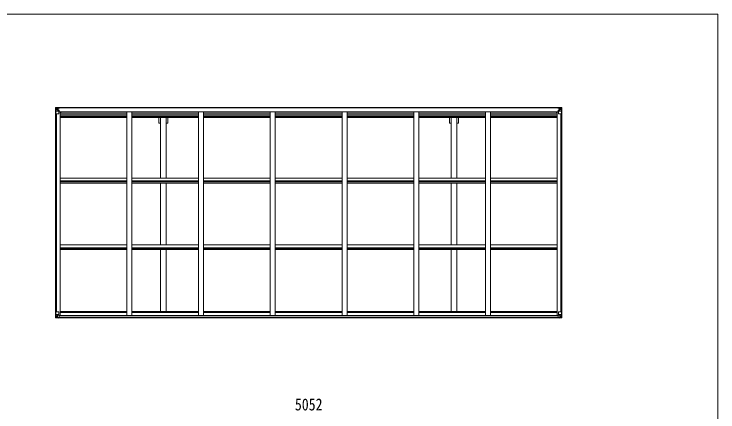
# Model space of a CAD drawing. Units: millimetres at full size; details may follow other scales. Extents: x -6988 to 7066, y -4877 to 4823.
# Drawn here: x -314 to 6712, y 853 to 4823 of the extents above; entities that cross this region are included whole.
import ezdxf
from ezdxf.enums import TextEntityAlignment as Align

# ---------------------------------------------------------------- set-up
doc = ezdxf.new("R2010")
doc.units = ezdxf.units.MM
doc.header["$LTSCALE"] = 25
for name, color, linetype, lineweight in [('0-1_本体', 4, 'Continuous', 9), ('0-2_部品', 7, 'Continuous', 9), ('0-A_寸法', 6, 'Continuous', 9), ('F-0_240', 7, 'Continuous', 9)]:
    doc.layers.add(name, color=color, linetype=linetype, lineweight=lineweight)
doc.styles.add('ＭＳ ゴシック', font='')
doc.styles.get('ＭＳ ゴシック').set_extended_font_data('MS Gothic')

msp = doc.modelspace()

# ---------------------------------------------------------------- linework, layer by layer
at = {"layer": '0-1_本体'}
for p, q in [((122.21, 3889.22), (5131.21, 3889.22)), ((122.22, 3887.16), (5131.21, 3887.16)), ((100.71, 1853.38), (100.71, 3828.46)), ((109.71, 1853.38), (109.71, 3828.46)), ((110.41, 1853.38), (110.41, 3828.46)), ((132.71, 3846.93), (145.71, 3846.93)), ((145.71, 1817.03), (145.71, 3846.93)), ((145.71, 3833.89), (811.71, 3833.89)), ((145.71, 3817.45), (811.71, 3817.45)), ((145.71, 3813.66), (811.71, 3813.66)), ((145.71, 3802.32), (811.71, 3802.32)), ((5100.21, 3848.96), (153.21, 3848.96)), ((153.21, 3848.96), (153.21, 3833.89)), ((811.71, 1817.03), (811.71, 3846.29)), ((861.71, 3846.29), (811.71, 3846.29)), ((861.71, 1817.03), (861.71, 3846.29)), ((861.71, 3833.89), (1527.71, 3833.89)), ((861.71, 3817.45), (1527.71, 3817.45)), ((861.71, 3813.66), (1527.71, 3813.66)), ((861.71, 3802.32), (1527.71, 3802.32)), ((1527.71, 1817.03), (1527.71, 3846.29)), ((1577.71, 3846.29), (1527.71, 3846.29)), ((1577.71, 1817.03), (1577.71, 3846.29)), ((1577.71, 3833.89), (2243.71, 3833.89)), ((1577.71, 3817.45), (2243.71, 3817.45)), ((1577.71, 3813.66), (2243.71, 3813.66)), ((1577.71, 3802.32), (2243.71, 3802.32)), ((2243.71, 1817.03), (2243.71, 3846.29)), ((2293.71, 3846.29), (2243.71, 3846.29)), ((2293.71, 1817.03), (2293.71, 3846.29)), ((2293.71, 3833.89), (2959.71, 3833.89)), ((2293.71, 3817.45), (2959.71, 3817.45)), ((2293.71, 3813.66), (2959.71, 3813.66)), ((2293.71, 3802.32), (2959.71, 3802.32)), ((2959.71, 1817.03), (2959.71, 3846.29)), ((3009.71, 3846.29), (2959.71, 3846.29)), ((3009.71, 1817.03), (3009.71, 3846.29)), ((3009.71, 3833.89), (3675.71, 3833.89)), ((3009.71, 3817.45), (3675.71, 3817.45)), ((3009.71, 3813.66), (3675.71, 3813.66)), ((3009.71, 3802.32), (3675.71, 3802.32)), ((3675.71, 1817.03), (3675.71, 3846.29)), ((3725.71, 3846.29), (3675.71, 3846.29)), ((3725.71, 1817.03), (3725.71, 3846.29)), ((3725.71, 3833.89), (4391.71, 3833.89)), ((3725.71, 3817.45), (4391.71, 3817.45)), ((3725.71, 3813.66), (4391.71, 3813.66)), ((3725.71, 3802.32), (4391.71, 3802.32)), ((4391.71, 1817.03), (4391.71, 3846.29)), ((4441.71, 3846.29), (4391.71, 3846.29)), ((4441.71, 1817.03), (4441.71, 3846.29)), ((4441.71, 3833.89), (5107.71, 3833.89)), ((4441.71, 3817.45), (5107.71, 3817.45)), ((4441.71, 3813.66), (5107.71, 3813.66)), ((4441.71, 3802.32), (5107.71, 3802.32)), ((5100.21, 3848.96), (5100.21, 3833.89)), ((5107.71, 1817.03), (5107.71, 3846.93)), ((5120.71, 3846.93), (5107.71, 3846.93)), ((5143.01, 1853.38), (5143.01, 3828.46)), ((5143.71, 1853.38), (5143.71, 3828.46)), ((5152.71, 1853.38), (5152.71, 3828.46)), ((145.71, 3789.49), (811.71, 3789.49)), ((861.71, 3789.49), (1527.71, 3789.49)), ((1130.73, 3733.22), (1130.73, 3789.49)), ((1148.43, 3733.22), (1130.73, 3733.22)), ((1148.43, 3186.93), (1148.43, 3789.49)), ((1203.43, 3186.93), (1203.43, 3789.49)), ((1221.13, 3733.22), (1203.43, 3733.22)), ((1221.13, 3733.22), (1221.13, 3789.49)), ((1577.71, 3789.49), (2243.71, 3789.49)), ((2293.71, 3789.49), (2959.71, 3789.49)), ((3009.71, 3789.49), (3675.71, 3789.49)), ((3725.71, 3789.49), (4391.71, 3789.49)), ((4031.51, 3733.22), (4031.51, 3789.49)), ((4049.21, 3733.22), (4031.51, 3733.22)), ((4049.21, 3186.93), (4049.21, 3789.49)), ((4104.21, 3186.93), (4104.21, 3789.49)), ((4121.91, 3733.22), (4104.21, 3733.22)), ((4121.91, 3733.22), (4121.91, 3789.49)), ((4441.71, 3789.49), (5107.71, 3789.49)), ((145.71, 3186.93), (811.71, 3186.93)), ((861.71, 3186.93), (1527.71, 3186.93)), ((1577.71, 3186.93), (2243.71, 3186.93)), ((2293.71, 3186.93), (2959.71, 3186.93)), ((3009.71, 3186.93), (3675.71, 3186.93)), ((3725.71, 3186.93), (4391.71, 3186.93)), ((4441.71, 3186.93), (5107.71, 3186.93)), ((145.71, 3157.89), (811.71, 3157.89)), ((145.71, 3148.16), (811.71, 3148.16)), ((145.71, 3135.3), (811.71, 3135.3)), ((861.71, 3157.89), (1527.71, 3157.89)), ((861.71, 3148.16), (1527.71, 3148.16)), ((861.71, 3135.3), (1527.71, 3135.3)), ((1148.43, 2519.47), (1148.43, 3135.3)), ((1203.43, 2519.47), (1203.43, 3135.3)), ((1577.71, 3157.89), (2243.71, 3157.89)), ((1577.71, 3148.16), (2243.71, 3148.16)), ((1577.71, 3135.3), (2243.71, 3135.3)), ((2293.71, 3157.89), (2959.71, 3157.89)), ((2293.71, 3148.16), (2959.71, 3148.16)), ((2293.71, 3135.3), (2959.71, 3135.3)), ((3009.71, 3157.89), (3675.71, 3157.89)), ((3009.71, 3148.16), (3675.71, 3148.16)), ((3009.71, 3135.3), (3675.71, 3135.3)), ((3725.71, 3157.89), (4391.71, 3157.89)), ((3725.71, 3148.16), (4391.71, 3148.16)), ((3725.71, 3135.3), (4391.71, 3135.3)), ((4049.21, 2519.47), (4049.21, 3135.3)), ((4104.21, 2519.47), (4104.21, 3135.3)), ((4441.71, 3157.89), (5107.71, 3157.89)), ((4441.71, 3148.16), (5107.71, 3148.16)), ((4441.71, 3135.3), (5107.71, 3135.3)), ((145.71, 2519.47), (811.71, 2519.47)), ((145.71, 2489.72), (811.71, 2489.72)), ((145.71, 2485.3), (811.71, 2485.3)), ((145.71, 2472.29), (811.71, 2472.29)), ((861.71, 2519.47), (1527.71, 2519.47)), ((861.71, 2489.72), (1527.71, 2489.72)), ((861.71, 2485.3), (1527.71, 2485.3)), ((861.71, 2472.29), (1527.71, 2472.29)), ((1148.43, 1854.27), (1148.43, 2472.29)), ((1203.43, 1854.27), (1203.43, 2472.29)), ((1577.71, 2519.47), (2243.71, 2519.47)), ((1577.71, 2489.72), (2243.71, 2489.72)), ((1577.71, 2485.3), (2243.71, 2485.3)), ((1577.71, 2472.29), (2243.71, 2472.29)), ((2293.71, 2519.47), (2959.71, 2519.47)), ((2293.71, 2489.72), (2959.71, 2489.72)), ((2293.71, 2485.3), (2959.71, 2485.3)), ((2293.71, 2472.29), (2959.71, 2472.29)), ((3009.71, 2519.47), (3675.71, 2519.47)), ((3009.71, 2489.72), (3675.71, 2489.72)), ((3009.71, 2485.3), (3675.71, 2485.3)), ((3009.71, 2472.29), (3675.71, 2472.29)), ((3725.71, 2519.47), (4391.71, 2519.47)), ((3725.71, 2489.72), (4391.71, 2489.72)), ((3725.71, 2485.3), (4391.71, 2485.3)), ((3725.71, 2472.29), (4391.71, 2472.29)), ((4049.21, 1854.27), (4049.21, 2472.29)), ((4104.21, 1854.27), (4104.21, 2472.29)), ((4441.71, 2519.47), (5107.71, 2519.47)), ((4441.71, 2489.72), (5107.71, 2489.72)), ((4441.71, 2485.3), (5107.71, 2485.3)), ((4441.71, 2472.29), (5107.71, 2472.29)), ((811.71, 1854.27), (145.71, 1854.27)), ((811.71, 1845.14), (145.71, 1845.14)), ((1527.71, 1854.27), (861.71, 1854.27)), ((1527.71, 1845.14), (861.71, 1845.14)), ((2243.71, 1854.27), (1577.71, 1854.27)), ((2243.71, 1845.14), (1577.71, 1845.14)), ((2959.71, 1854.27), (2293.71, 1854.27)), ((2959.71, 1845.14), (2293.71, 1845.14)), ((3675.71, 1854.27), (3009.71, 1854.27)), ((3675.71, 1845.14), (3009.71, 1845.14)), ((4391.71, 1854.27), (3725.71, 1854.27)), ((4391.71, 1845.14), (3725.71, 1845.14)), ((5107.71, 1854.27), (4441.71, 1854.27)), ((5107.44, 1845.14), (4441.71, 1845.14)), ((127.52, 1792.53), (5125.89, 1792.53)), ((127.52, 1791.58), (5125.89, 1791.58)), ((136.98, 1817.03), (5116.43, 1817.03)), ((137.52, 1814.67), (5115.89, 1814.67)), ((137.52, 1799.02), (5115.89, 1799.02))]:
    msp.add_line(p, q, dxfattribs=at)
at = {"layer": '0-2_部品'}
for p, q in [((98.71, 3889.17), (98.71, 3889.13)), ((99.65, 3890.17), (99.65, 3890.17)), ((99.65, 3890.12), (99.65, 3890.16)), ((108.62, 3890.55), (100.69, 3890.08)), ((101.55, 3889.11), (101.55, 3889.04)), ((101.55, 3828.46), (101.55, 3889.04)), ((102.1, 3855.34), (106.24, 3867.42)), ((105.52, 3885.67), (102.79, 3889.33)), ((106.38, 3882.16), (108.71, 3882.22)), ((106.38, 3868.69), (106.38, 3882.16)), ((108.71, 3868.66), (106.38, 3868.69)), ((120.71, 3891.34), (108.71, 3890.56)), ((108.71, 3882.21), (120.71, 3882.21)), ((108.71, 3868.66), (120.71, 3868.66)), ((108.71, 3868.66), (108.71, 3868.66)), ((114.19, 3875.02), (114.19, 3874.06)), ((119.71, 3882.21), (120.71, 3882.21)), ((127.21, 3891.85), (120.71, 3891.46)), ((120.71, 3865.36), (120.71, 3891.46)), ((120.71, 3890.57), (127.21, 3890.97)), ((122.21, 3885.75), (120.71, 3885.75)), ((122.21, 3882.21), (120.71, 3882.21)), ((122.21, 3868.66), (120.71, 3868.66)), ((121.53, 3865.1), (131.88, 3863.45)), ((121.53, 3864.47), (121.53, 3865.1)), ((131.88, 3862.81), (121.53, 3864.47)), ((127.21, 3890.04), (122.21, 3889.96)), ((122.71, 3885.39), (122.21, 3885.39)), ((126.21, 3880.46), (122.21, 3880.46)), ((126.21, 3872.25), (122.21, 3872.25)), ((122.32, 3884.09), (126.21, 3884.09)), ((122.7, 3884.3), (122.7, 3884.46)), ((122.7, 3884.46), (122.71, 3884.46)), ((122.71, 3886.42), (122.71, 3884.46)), ((130.71, 3886.42), (122.71, 3886.42)), ((130.71, 3886.39), (122.71, 3886.39)), ((132.71, 3884.55), (122.71, 3884.46)), ((126.21, 3864.35), (126.21, 3884.32)), ((127.21, 3890.97), (127.21, 3891.85)), ((127.21, 3890.45), (127.21, 3890.97)), ((127.21, 3890.45), (127.21, 3890.04)), ((127.21, 3890.04), (127.21, 3889.22)), ((129.21, 3887.16), (129.21, 3886.42)), ((132.21, 3889.66), (132.21, 3889.22)), ((132.51, 3889.66), (132.21, 3889.66)), ((132.51, 3889.66), (134.2, 3889.22)), ((132.71, 3886.16), (137.71, 3886.16)), ((132.71, 3884.55), (132.71, 3886.16)), ((137.71, 3887.16), (137.71, 3886.16)), ((137.71, 3886.16), (138.71, 3886.16)), ((138.71, 3886.16), (138.71, 3887.16)), ((138.71, 3886.16), (138.71, 3884.59)), ((138.71, 3884.47), (138.71, 3884.59)), ((5114.71, 3886.16), (5114.71, 3887.16)), ((5115.71, 3886.16), (5114.71, 3886.16)), ((5114.71, 3886.16), (5114.71, 3884.59)), ((5114.71, 3884.47), (5114.71, 3884.59)), ((5115.71, 3887.16), (5115.71, 3886.16)), ((5120.71, 3886.16), (5115.71, 3886.16)), ((5120.91, 3889.66), (5119.22, 3889.22)), ((5120.71, 3884.55), (5120.71, 3886.16)), ((5120.71, 3884.55), (5130.71, 3884.46)), ((5120.91, 3889.66), (5121.21, 3889.66)), ((5121.21, 3889.66), (5121.21, 3889.22)), ((5131.88, 3865.1), (5121.53, 3863.45)), ((5121.53, 3862.81), (5131.88, 3864.47)), ((5122.71, 3886.42), (5130.71, 3886.42)), ((5122.71, 3886.39), (5130.71, 3886.39)), ((5126.21, 3891.85), (5132.71, 3891.46)), ((5126.21, 3890.97), (5126.21, 3891.85)), ((5132.71, 3890.57), (5126.21, 3890.97)), ((5126.21, 3890.45), (5126.21, 3890.97)), ((5126.21, 3890.45), (5126.21, 3890.04)), ((5126.21, 3890.04), (5131.21, 3889.96)), ((5126.21, 3890.04), (5126.21, 3889.22)), ((5127.21, 3864.35), (5127.21, 3884.32)), ((5131.1, 3884.09), (5127.21, 3884.09)), ((5127.21, 3880.46), (5131.21, 3880.46)), ((5127.21, 3872.25), (5131.21, 3872.25)), ((5130.71, 3886.42), (5130.71, 3884.46)), ((5130.71, 3885.39), (5131.21, 3885.39)), ((5130.71, 3884.3), (5130.71, 3884.46)), ((5130.71, 3884.46), (5130.71, 3884.46)), ((5131.21, 3885.75), (5132.71, 3885.75)), ((5131.21, 3882.21), (5132.71, 3882.21)), ((5131.21, 3868.66), (5132.71, 3868.66)), ((5131.88, 3864.47), (5131.88, 3865.1)), ((5132.71, 3865.36), (5132.71, 3891.46)), ((5132.71, 3891.34), (5144.71, 3890.56)), ((5133.71, 3882.21), (5132.71, 3882.21)), ((5144.71, 3882.21), (5132.71, 3882.21)), ((5144.71, 3868.66), (5132.71, 3868.66)), ((5139.23, 3875.02), (5139.23, 3874.06)), ((5147.04, 3882.16), (5144.71, 3882.22)), ((5144.71, 3868.66), (5147.04, 3868.69)), ((5144.71, 3868.66), (5144.71, 3868.66)), ((5144.8, 3890.55), (5152.72, 3890.08)), ((5147.04, 3868.69), (5147.04, 3882.16)), ((5151.32, 3855.34), (5147.18, 3867.42)), ((5147.89, 3885.67), (5150.63, 3889.33)), ((5151.86, 3889.11), (5151.86, 3889.04)), ((5151.86, 3828.46), (5151.86, 3889.04)), ((5153.77, 3890.17), (5153.77, 3890.17)), ((5153.77, 3890.12), (5153.77, 3890.16)), ((5154.71, 3889.17), (5154.71, 3889.13)), ((101.55, 3828.46), (131.71, 3828.46)), ((102.1, 3855.34), (108.71, 3855.12)), ((108.71, 3855.12), (132.71, 3855.12)), ((131.88, 3863.45), (131.88, 3862.81)), ((132.16, 3863.37), (136.21, 3863.33)), ((132.71, 3829.46), (132.71, 3862.55)), ((137.21, 3851.46), (132.71, 3851.46)), ((153.21, 3847.54), (132.71, 3847.54)), ((137.21, 3863.33), (136.21, 3863.33)), ((136.21, 3861.6), (137.21, 3861.61)), ((137.21, 3847.54), (137.21, 3863.33)), ((5100.21, 3847.54), (5120.71, 3847.54)), ((5116.21, 3863.33), (5117.21, 3863.33)), ((5116.21, 3847.54), (5116.21, 3863.33)), ((5117.21, 3861.6), (5116.21, 3861.61)), ((5116.21, 3851.46), (5120.71, 3851.46)), ((5121.26, 3863.37), (5117.21, 3863.33)), ((5120.71, 3829.46), (5120.71, 3862.55)), ((5144.71, 3855.12), (5120.71, 3855.12)), ((5121.53, 3863.45), (5121.53, 3862.81)), ((5151.86, 3828.46), (5121.71, 3828.46)), ((5151.32, 3855.34), (5144.71, 3855.12)), ((99.02, 1853.38), (132.02, 1853.38)), ((99.02, 1792.67), (99.02, 1853.38)), ((101.86, 1853.38), (101.86, 1792.8)), ((133.02, 1852.38), (133.02, 1819.28)), ((5120.39, 1852.38), (5120.39, 1819.28)), ((5154.39, 1853.38), (5121.39, 1853.38)), ((5151.55, 1853.38), (5151.55, 1792.8)), ((5154.39, 1792.67), (5154.39, 1853.38)), ((99.96, 1791.71), (99.96, 1791.67)), ((108.93, 1791.28), (101.01, 1791.76)), ((101.87, 1792.73), (101.86, 1792.8)), ((102.41, 1826.5), (109.02, 1826.71)), ((102.41, 1826.5), (106.55, 1814.41)), ((105.83, 1796.17), (103.1, 1792.5)), ((109.02, 1813.18), (106.69, 1813.15)), ((106.69, 1813.15), (106.69, 1799.68)), ((106.69, 1799.68), (109.02, 1799.62)), ((109.02, 1826.71), (133.02, 1826.71)), ((109.02, 1813.18), (109.02, 1813.18)), ((121.02, 1813.18), (109.02, 1813.18)), ((109.02, 1799.62), (121.02, 1799.62)), ((121.02, 1790.49), (109.02, 1791.28)), ((113.54, 1806.82), (113.54, 1807.78)), ((121.02, 1817.17), (127.52, 1817.17)), ((121.02, 1817.17), (121.02, 1790.38)), ((132.19, 1819.02), (121.85, 1817.37)), ((121.85, 1817.37), (121.85, 1817.17)), ((124.54, 1817.17), (132.19, 1818.39)), ((127.52, 1817.17), (136.52, 1817.13)), ((127.52, 1789.98), (127.52, 1795.93)), ((136.52, 1795.35), (127.52, 1795.3)), ((132.19, 1818.39), (132.19, 1819.02)), ((137.52, 1816.22), (137.52, 1796.07)), ((5115.89, 1816.22), (5115.89, 1796.07)), ((5125.89, 1817.17), (5116.89, 1817.13)), ((5116.89, 1795.35), (5125.89, 1795.3)), ((5144.39, 1826.71), (5120.39, 1826.71)), ((5121.22, 1819.02), (5131.57, 1817.37)), ((5121.22, 1818.39), (5121.22, 1819.02)), ((5128.87, 1817.17), (5121.22, 1818.39)), ((5132.39, 1817.17), (5125.89, 1817.17)), ((5125.89, 1789.98), (5125.89, 1795.93)), ((5131.57, 1817.37), (5131.57, 1817.17)), ((5132.39, 1817.17), (5132.39, 1790.38)), ((5132.39, 1813.18), (5144.39, 1813.18)), ((5144.39, 1799.62), (5132.39, 1799.62)), ((5132.39, 1790.49), (5144.39, 1791.28)), ((5139.87, 1806.82), (5139.87, 1807.78)), ((5151, 1826.5), (5144.39, 1826.71)), ((5144.39, 1813.18), (5144.39, 1813.18)), ((5144.39, 1813.18), (5146.73, 1813.15)), ((5146.73, 1799.68), (5144.39, 1799.62)), ((5144.49, 1791.28), (5152.41, 1791.76)), ((5146.73, 1813.15), (5146.73, 1799.68)), ((5151, 1826.5), (5146.86, 1814.41)), ((5147.58, 1796.17), (5150.32, 1792.5)), ((5151.55, 1792.73), (5151.55, 1792.8)), ((5153.46, 1791.71), (5153.46, 1791.67))]:
    msp.add_line(p, q, dxfattribs=at)
for points in [[(98.71, 3889.13), (98.71, 3828.46), (101.55, 3828.46)], [(99.65, 3890.17), (108.71, 3890.72), (120.71, 3891.46)], [(112.27, 3875.98), (111.31, 3875.98), (111.31, 3876.94), (112.27, 3876.94)], [(113.23, 3877.9), (113.23, 3878.86), (114.19, 3878.86), (114.19, 3877.9)], [(114.19, 3874.06), (113.23, 3874.06), (113.23, 3875.02)], [(115.15, 3876.94), (116.11, 3876.94), (116.11, 3875.98), (115.15, 3875.98)], [(127.21, 3890.45), (122.21, 3890.45), (122.21, 3864.99)], [(137.71, 3884.43), (122.71, 3884.3), (122.7, 3884.3)], [(122.71, 3885.39), (130.71, 3885.39), (130.71, 3887.16)], [(132.71, 3884.55), (132.71, 3884.54), (138.71, 3884.59)], [(5120.71, 3884.55), (5120.71, 3884.54), (5114.71, 3884.59)], [(5115.71, 3884.43), (5130.71, 3884.3), (5130.71, 3884.3)], [(5130.71, 3885.39), (5122.71, 3885.39), (5122.71, 3887.16)], [(5126.21, 3890.45), (5131.21, 3890.45), (5131.21, 3864.99)], [(5153.77, 3890.17), (5144.71, 3890.72), (5132.71, 3891.46)], [(5138.27, 3876.94), (5137.31, 3876.94), (5137.31, 3875.98), (5138.27, 3875.98)], [(5140.19, 3877.9), (5140.19, 3878.86), (5139.23, 3878.86), (5139.23, 3877.9)], [(5139.23, 3874.06), (5140.19, 3874.06), (5140.19, 3875.02)], [(5141.15, 3875.98), (5142.11, 3875.98), (5142.11, 3876.94), (5141.15, 3876.94)], [(5154.71, 3889.13), (5154.71, 3828.46), (5151.86, 3828.46)], [(136.21, 3863.33), (136.21, 3861.6), (132.71, 3861.58)], [(5117.21, 3863.33), (5117.21, 3861.6), (5120.71, 3861.58)], [(99.96, 1791.67), (109.02, 1791.11), (127.52, 1789.98)], [(112.58, 1804.9), (111.62, 1804.9), (111.62, 1805.86), (112.58, 1805.86)], [(113.54, 1807.78), (114.5, 1807.78), (114.5, 1806.82)], [(114.5, 1803.94), (114.5, 1802.98), (113.54, 1802.98), (113.54, 1803.94)], [(115.46, 1805.86), (116.42, 1805.86), (116.42, 1804.9), (115.46, 1804.9)], [(137.52, 1796.07), (137.51, 1795.96), (127.52, 1795.93)], [(5115.89, 1796.07), (5115.91, 1795.96), (5125.89, 1795.93)], [(5153.46, 1791.67), (5144.39, 1791.11), (5125.89, 1789.98)], [(5137.95, 1805.86), (5136.99, 1805.86), (5136.99, 1804.9), (5137.95, 1804.9)], [(5139.87, 1807.78), (5138.91, 1807.78), (5138.91, 1806.82)], [(5138.91, 1803.94), (5138.91, 1802.98), (5139.87, 1802.98), (5139.87, 1803.94)], [(5140.83, 1804.9), (5141.79, 1804.9), (5141.79, 1805.86), (5140.83, 1805.86)]]:
    msp.add_lwpolyline(points, dxfattribs=at)
for centre in [(113.71, 3876.46), (5139.71, 3876.46), (114.02, 1805.38), (5139.39, 1805.38)]:
    msp.add_circle(centre, 5.3, dxfattribs=at)
for centre, radius, start, end in [((99.71, 3889.17), 1, 93.50017, 180.00079), ((99.71, 3889.16), 0.999, 93.4424, 179.95083), ((99.71, 3889.13), 0.999, 93.4424, 179.95083), ((100.86, 3902.78), 12.7, 269.24466, 275.10311), ((102.83, 3889.16), 1.28, 131.17831, 182.45895), ((112.27, 3877.9), 0.96, 270, 0), ((112.27, 3875.02), 0.96, 0, 90), ((115.15, 3877.9), 0.96, 180, 270), ((115.15, 3875.02), 0.96, 90, 180), ((121.64, 3866.03), 0.937, 182.32209, 263.26766), ((121.64, 3865.4), 0.937, 182.32209, 263.26766), ((122.71, 3886.92), 0.5, 179.99802, 269.99691), ((122.71, 3886.89), 0.5, 180.00109, 270.00109), ((122.71, 3883.96), 0.5, 90.52895, 180.04464), ((122.72, 3883.78), 0.513, 91.88028, 181.04707), ((137.85, 3892.12), 7.69, 268.96999, 276.43426), ((5115.57, 3892.12), 7.69, 263.56574, 271.03001), ((5130.71, 3886.92), 0.5, 270.00309, 0.00198), ((5130.71, 3886.89), 0.5, 269.99891, 359.99891), ((5130.71, 3883.96), 0.5, 359.95536, 89.47105), ((5130.69, 3883.78), 0.513, 358.95293, 88.11972), ((5131.77, 3866.03), 0.937, 276.73234, 357.67791), ((5131.77, 3865.4), 0.937, 276.73234, 357.67791), ((5138.27, 3877.9), 0.96, 270, 0), ((5138.27, 3875.02), 0.96, 0, 90), ((5141.15, 3877.9), 0.96, 180, 270), ((5141.15, 3875.02), 0.96, 90, 180), ((5152.55, 3902.78), 12.7, 264.89689, 270.75534), ((5150.58, 3889.16), 1.28, 357.54105, 48.82169), ((5153.71, 3889.17), 1, 359.99921, 86.49983), ((5153.71, 3889.16), 0.999, 0.04917, 86.5576), ((5153.71, 3889.13), 0.999, 0.04917, 86.5576), ((131.71, 3829.46), 1, 270, 0), ((131.77, 3862.52), 0.937, 2.32209, 83.26766), ((131.77, 3861.88), 0.937, 2.32209, 83.26766), ((5121.64, 3862.52), 0.937, 96.73234, 177.67791), ((5121.64, 3861.88), 0.937, 96.73234, 177.67791), ((5121.71, 3829.46), 1, 180, 270), ((132.02, 1852.38), 1, 0, 90), ((5121.39, 1852.38), 1, 90, 180), ((100.02, 1792.71), 0.999, 180.04917, 266.5576), ((100.02, 1792.67), 0.999, 180.04917, 266.5576), ((100.02, 1792.67), 1, 179.99921, 266.49983), ((101.17, 1779.06), 12.7, 84.89689, 90.75534), ((103.15, 1792.67), 1.28, 177.54105, 228.82169), ((112.58, 1806.82), 0.96, 270, 0), ((112.58, 1803.94), 0.96, 0, 90), ((115.46, 1806.82), 0.96, 180, 270), ((115.46, 1803.94), 0.96, 90, 180), ((121.96, 1816.44), 0.937, 96.73234, 129.06602), ((132.08, 1819.95), 0.937, 276.73234, 357.67791), ((132.08, 1819.32), 0.937, 276.73234, 357.67791), ((5121.33, 1819.95), 0.937, 182.32209, 263.26766), ((5121.33, 1819.32), 0.937, 182.32209, 263.26766), ((5131.46, 1816.44), 0.937, 50.93398, 83.26766), ((5137.95, 1806.82), 0.96, 270, 0), ((5137.95, 1803.94), 0.96, 0, 90), ((5140.83, 1806.82), 0.96, 180, 270), ((5140.83, 1803.94), 0.96, 90, 180), ((5150.27, 1792.67), 1.28, 311.17831, 2.45895), ((5152.24, 1779.06), 12.7, 89.24466, 95.10311), ((5153.39, 1792.67), 1, 273.50017, 0.00079), ((5153.4, 1792.71), 0.999, 273.4424, 359.95083), ((5153.4, 1792.67), 0.999, 273.4424, 359.95083)]:
    msp.add_arc(centre, radius, start, end, dxfattribs=at)
for centre, major_axis, ratio, start_param, end_param in [((300.65, 3902.48), (201, 12.36), 0.060933, 3.1373463, 3.1378449), ((101.65, 3890.25), (2, 0.12), 0.060933, 3.1378449, 4.2119296), ((101.84, 3887.15), (-0.02, 3), 0.466854, 5.5234897, 6.1575023), ((103.5, 3882.08), (0.03, 5), 0.573921, 4.7320603, 5.5159136), ((104.97, 3868.71), (0, 3), 0.468246, 4.2703918, 4.7058971), ((26.96, 3882.21), (81.75, 0), 0.061163, 0, 0.0007725), ((5226.46, 3882.21), (-81.75, 0), 0.061163, 6.2824128, 6.2831853), ((5149.91, 3882.08), (-0.03, 5), 0.573921, 0.7672717, 1.551125), ((5148.44, 3868.71), (0, 3), 0.468246, 1.5772882, 2.0127935), ((5151.58, 3887.15), (0.02, 3), 0.466854, 0.125683, 0.7596956), ((5151.77, 3890.25), (-2, 0.12), 0.060933, 2.0712557, 3.1453404), ((4952.77, 3902.48), (-201, 12.36), 0.060933, 3.1453404, 3.145839), ((102.82, 3857.69), (0.85, 2.32), 0.403757, 2.3087461, 3.2744049), ((5150.6, 3857.69), (-0.85, 2.32), 0.403757, 3.0087805, 3.9744392), ((101.96, 1791.59), (2, -0.12), 0.060933, 2.0712557, 3.1453404), ((300.96, 1779.36), (201, -12.36), 0.060933, 3.1453404, 3.145839), ((103.13, 1824.15), (0.85, -2.32), 0.403757, 3.0087805, 3.9744392), ((102.15, 1794.69), (-0.02, -3), 0.466854, 0.125683, 0.7596956), ((103.82, 1799.76), (0.03, -5), 0.573921, 0.7672717, 1.551125), ((105.28, 1813.13), (0, -3), 0.468246, 1.5772882, 2.0127935), ((27.27, 1799.62), (81.75, 0), 0.061163, 6.2824128, 6.2831853), ((136.52, 1816.23), (1, -0.021), 0.906239, 0.0187047, 1.589501), ((136.52, 1796.06), (1, 0.012), 0.707053, 4.7036637, 6.124411), ((5116.89, 1816.23), (-1, -0.021), 0.906239, 4.6936843, 6.2644806), ((5116.89, 1796.06), (-1, 0.012), 0.707053, 0.1587743, 1.5795216), ((5226.14, 1799.62), (-81.75, 0), 0.061163, 0, 0.0007725), ((5148.13, 1813.13), (0, -3), 0.468246, 4.2703918, 4.7058971), ((5149.6, 1799.76), (-0.03, -5), 0.573921, 4.7320603, 5.5159136), ((5151.26, 1794.69), (0.02, -3), 0.466854, 5.5234897, 6.1575023), ((5150.28, 1824.15), (-0.85, -2.32), 0.403757, 2.3087461, 3.2744049), ((5151.46, 1791.59), (-2, -0.12), 0.060933, 3.1378449, 4.2119296), ((4952.46, 1779.36), (-201, -12.36), 0.060933, 3.1373463, 3.1378449)]:
    msp.add_ellipse(centre, major_axis=major_axis, ratio=ratio, start_param=start_param, end_param=end_param, dxfattribs=at)
at = {"layer": 'F-0_240', "color": 5}
for p, q in [((-6987.88, 4822.79), (6712.12, 4822.79)), ((6712.12, 4822.79), (6712.12, -4877.21))]:
    msp.add_line(p, q, dxfattribs=at)

# ---------------------------------------------------------------- texts
at = {"layer": '0-A_寸法', "color": 7, "style": 'ＭＳ ゴシック', "width": 0.85}
msp.add_text('5052', height=119.1, dxfattribs=at).set_placement((2489.21, 832.76), align=Align.BOTTOM_LEFT)

doc.saveas('drawing.dxf')
